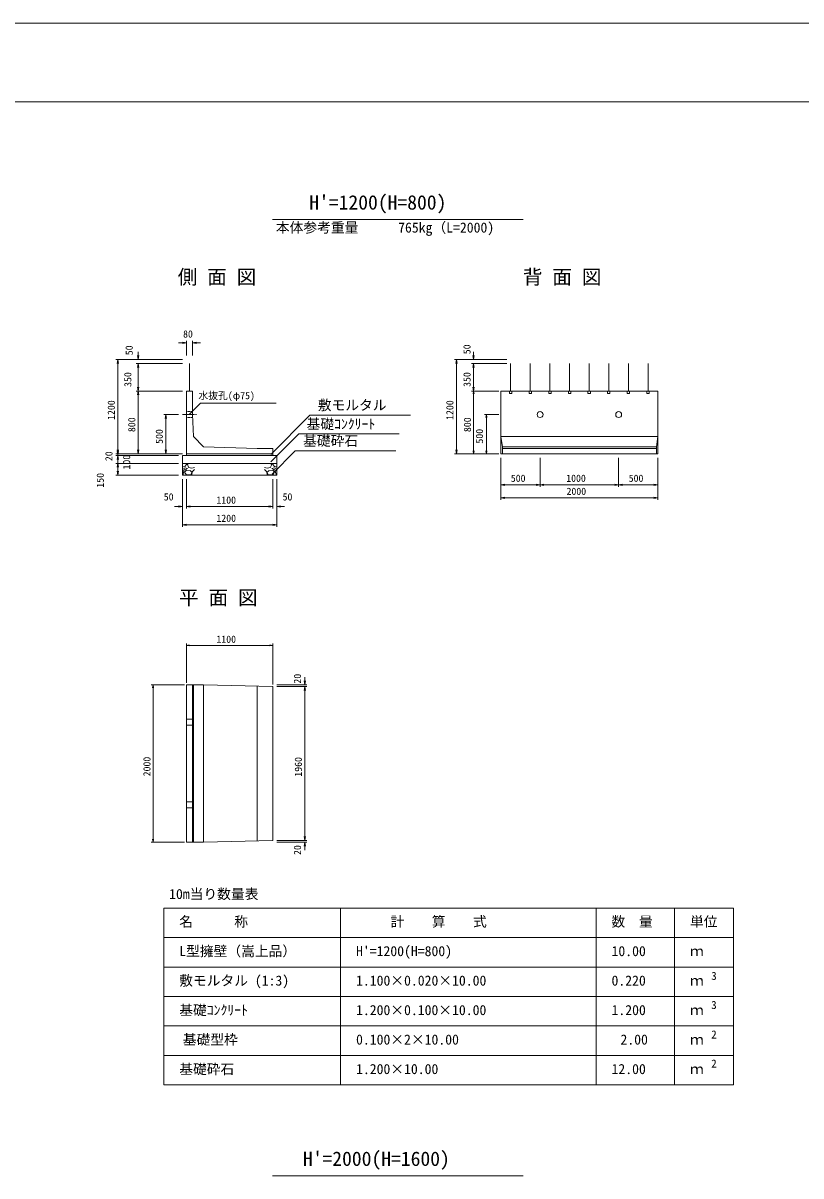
# Model space of a CAD drawing. Units: millimetres on the paper. Extents: x 0 to 841, y 0 to 594.
# Drawn here: x 218.1 to 416.1, y 300.7 to 594 of the extents above; entities that cross this region are included whole.
import ezdxf
from ezdxf.enums import TextEntityAlignment as Align

# ---------------------------------------------------------------- set-up
doc = ezdxf.new("R2010")
doc.units = ezdxf.units.MM
for name, pattern in [('USER1', [1.125, 0.75, -0.125, 0.125, -0.125]), ('USER2', [0.375, 0.25, -0.125]), ('USER3', [24, 12, -12])]:
    doc.linetypes.add(name, pattern=pattern)
for name, color, linetype, lineweight in [('001', 4, 'USER3', 18), ('0_2', 7, 'Continuous', 9), ('D-MTR-FRAM（材料表図枠）', 2, 'Continuous', 18), ('D-STR-DIM（寸法）', 7, 'Continuous', 18), ('D-STR-HTXT（旗揚げ）', 7, 'Continuous', 18), ('D-STR-STR1（構造物）', 4, 'Continuous', 18), ('D-STR-STRn（構造物）', 7, 'Continuous', 18), ('D-STR（構造物外形線）', 1, 'Continuous', 18), ('D-TTL(外枠）', 2, 'Continuous', 18), ('DEFPOINTS_3', 8, 'Continuous', 18)]:
    doc.layers.add(name, color=color, linetype=linetype, lineweight=lineweight)
for name, color, linetype in [('D-MTR-TXT(文字列）', 7, 'Continuous'), ('D-MTR（材料表タイトル）', 7, 'Continuous'), ('D-STR-TXT（文字）', 7, 'Continuous'), ('D-TTL-TXT（文字）', 7, 'Continuous')]:
    doc.layers.add(name, color=color, linetype=linetype)
doc.styles.add('ＭＳ ゴシック', font='')
doc.styles.get('ＭＳ ゴシック').set_extended_font_data('MS Gothic')

msp = doc.modelspace()

# ---------------------------------------------------------------- linework, layer by layer
at = {"layer": '001'}
for p, q in [((342.236, 500.4), (342.236, 507.4)), ((347.236, 500.4), (347.236, 507.4)), ((352.236, 500.4), (352.236, 507.4)), ((357.236, 500.4), (357.236, 507.4)), ((362.236, 500.4), (362.236, 507.4)), ((367.236, 500.4), (367.236, 507.4)), ((372.236, 500.4), (372.236, 507.4)), ((377.236, 500.4), (377.236, 507.4))]:
    msp.add_line(p, q, dxfattribs=at)
at = {"layer": '0_2'}
for p, q in [((258.703, 512.815), (259.703, 512.648)), ((259.703, 512.648), (258.703, 512.482)), ((259.703, 512.648), (258.703, 512.648)), ((261.303, 512.648), (262.303, 512.815)), ((262.303, 512.482), (261.303, 512.648)), ((261.303, 512.648), (262.303, 512.648)), ((242.087, 507.4), (242.253, 508.4)), ((242.253, 508.4), (242.42, 507.4)), ((242.253, 508.4), (242.253, 507.4)), ((247.468, 508.4), (247.301, 509.4)), ((247.301, 506.4), (247.468, 507.4)), ((247.635, 509.4), (247.468, 508.4)), ((247.468, 508.4), (247.468, 509.4)), ((247.468, 507.4), (247.635, 506.4)), ((247.468, 507.4), (247.468, 506.4)), ((328.267, 507.4), (328.434, 508.4)), ((328.434, 508.4), (328.601, 507.4)), ((328.434, 508.4), (328.434, 507.4)), ((332.799, 508.4), (332.633, 509.4)), ((332.633, 506.4), (332.799, 507.4)), ((332.966, 509.4), (332.799, 508.4)), ((332.799, 508.4), (332.799, 509.4)), ((332.799, 507.4), (332.799, 506.4)), ((332.799, 507.4), (332.966, 506.4)), ((247.468, 500.4), (247.301, 501.4)), ((247.301, 499.4), (247.468, 500.4)), ((247.635, 501.4), (247.468, 500.4)), ((247.468, 500.4), (247.468, 501.4)), ((247.468, 500.4), (247.635, 499.4)), ((247.468, 500.4), (247.468, 499.4)), ((332.799, 500.4), (332.633, 501.4)), ((332.674, 499.65), (332.799, 500.4)), ((332.966, 501.4), (332.799, 500.4)), ((332.799, 500.4), (332.799, 501.4)), ((332.799, 500.4), (332.924, 499.65)), ((254.311, 493.4), (254.478, 494.4)), ((254.478, 494.4), (254.644, 493.4)), ((254.478, 494.4), (254.478, 493.4)), ((335.965, 493.65), (336.09, 494.4)), ((336.09, 494.4), (336.215, 493.65)), ((242.253, 484.4), (242.087, 485.4)), ((242.253, 484), (242.087, 485)), ((242.087, 483), (242.253, 484)), ((242.253, 484), (242.253, 485.4)), ((242.42, 485.4), (242.253, 484.4)), ((242.42, 485), (242.253, 484)), ((242.253, 484), (242.42, 483)), ((242.253, 484), (242.253, 483)), ((247.468, 484.4), (247.301, 485.4)), ((247.635, 485.4), (247.468, 484.4)), ((247.468, 484.4), (247.468, 485.4)), ((254.478, 484.4), (254.311, 485.4)), ((254.644, 485.4), (254.478, 484.4)), ((254.478, 484.4), (254.478, 485.4)), ((328.434, 484.4), (328.267, 485.4)), ((328.601, 485.4), (328.434, 484.4)), ((328.434, 484.4), (328.434, 485.4)), ((332.799, 484.4), (332.674, 485.15)), ((332.924, 485.15), (332.799, 484.4)), ((336.09, 484.4), (335.965, 485.15)), ((336.215, 485.15), (336.09, 484.4)), ((242.087, 481), (242.253, 482)), ((242.253, 482), (242.42, 481)), ((242.253, 482), (242.253, 481)), ((242.253, 479), (242.087, 480)), ((242.42, 480), (242.253, 479)), ((242.253, 479), (242.253, 480)), ((339.736, 476.545), (340.736, 476.712)), ((340.736, 476.378), (339.736, 476.545)), ((339.736, 476.545), (340.736, 476.545)), ((348.736, 476.712), (349.736, 476.545)), ((349.736, 476.545), (348.736, 476.378)), ((349.736, 476.545), (348.736, 476.545)), ((349.736, 476.545), (350.736, 476.712)), ((350.736, 476.378), (349.736, 476.545)), ((349.736, 476.545), (350.736, 476.545)), ((368.736, 476.712), (369.736, 476.545)), ((369.736, 476.545), (368.736, 476.378)), ((369.736, 476.545), (368.736, 476.545)), ((369.736, 476.545), (370.736, 476.712)), ((370.736, 476.378), (369.736, 476.545)), ((369.736, 476.545), (370.736, 476.545)), ((378.736, 476.712), (379.736, 476.545)), ((379.736, 476.545), (378.736, 476.378)), ((379.736, 476.545), (378.736, 476.545)), ((339.736, 473.225), (340.736, 473.391)), ((340.736, 473.058), (339.736, 473.225)), ((339.736, 473.225), (340.736, 473.225)), ((378.736, 473.391), (379.736, 473.225)), ((379.736, 473.225), (378.736, 473.058)), ((379.736, 473.225), (378.736, 473.225)), ((257.703, 471.164), (258.703, 470.997)), ((258.703, 470.997), (257.703, 470.831)), ((258.703, 470.997), (257.703, 470.997)), ((259.703, 470.997), (260.703, 471.164)), ((260.703, 470.831), (259.703, 470.997)), ((259.703, 470.997), (260.703, 470.997)), ((280.703, 471.164), (281.703, 470.997)), ((281.703, 470.997), (280.703, 470.997)), ((281.703, 470.997), (280.703, 470.831)), ((282.703, 470.997), (283.703, 471.164)), ((283.703, 470.831), (282.703, 470.997)), ((282.703, 470.997), (283.703, 470.997)), ((258.703, 466.371), (259.703, 466.537)), ((259.703, 466.204), (258.703, 466.371)), ((258.703, 466.371), (259.703, 466.371)), ((281.703, 466.537), (282.703, 466.371)), ((282.703, 466.371), (281.703, 466.204)), ((282.703, 466.371), (281.703, 466.371)), ((259.703, 435.698), (260.453, 435.823)), ((260.453, 435.573), (259.703, 435.698)), ((280.953, 435.823), (281.703, 435.698)), ((281.703, 435.698), (280.953, 435.573)), ((251.105, 424.897), (251.23, 425.647)), ((251.23, 425.647), (251.355, 424.897)), ((289.864, 425.647), (289.698, 426.647)), ((289.698, 424.247), (289.864, 425.247)), ((290.031, 426.647), (289.864, 425.647)), ((289.864, 425.647), (289.864, 426.647)), ((289.864, 425.247), (290.031, 424.247)), ((289.864, 425.247), (289.864, 424.247)), ((251.23, 385.647), (251.105, 386.397)), ((251.355, 386.397), (251.23, 385.647)), ((289.864, 386.047), (289.698, 387.047)), ((289.698, 384.647), (289.864, 385.647)), ((290.031, 387.047), (289.864, 386.047)), ((289.864, 386.047), (289.864, 387.047)), ((289.864, 385.647), (290.031, 384.647)), ((289.864, 385.647), (289.864, 384.647))]:
    msp.add_line(p, q, dxfattribs=at)
at = {"layer": '0_2', "lineweight": 18}
for p, q in [((332.799, 500.4), (332.799, 500.3)), ((336.09, 494.4), (336.09, 494.3)), ((332.799, 484.4), (332.799, 484.5)), ((336.09, 484.4), (336.09, 484.5)), ((259.703, 435.698), (259.803, 435.698)), ((281.703, 435.698), (281.603, 435.698)), ((251.23, 425.647), (251.23, 425.547)), ((251.23, 385.647), (251.23, 385.747))]:
    msp.add_line(p, q, dxfattribs=at)
at = {"layer": 'D-MTR-FRAM（材料表図枠）'}
for p, q in [((253.977, 368.883), (398.977, 368.883)), ((253.977, 323.883), (253.977, 368.883)), ((298.977, 323.883), (298.977, 368.883)), ((363.977, 323.883), (363.977, 368.883)), ((383.977, 323.883), (383.977, 368.883)), ((398.977, 323.883), (398.977, 368.883)), ((253.977, 361.383), (398.977, 361.383)), ((253.977, 353.883), (398.977, 353.883)), ((253.977, 346.383), (398.977, 346.383)), ((253.977, 338.883), (398.977, 338.883)), ((253.977, 331.383), (398.977, 331.383)), ((253.977, 323.883), (398.977, 323.883))]:
    msp.add_line(p, q, dxfattribs=at)
at = {"layer": 'D-STR-DIM（寸法）'}
for p, q in [((247.468, 509.4), (247.468, 510.4)), ((258.703, 512.648), (257.703, 512.648)), ((259.703, 509.4), (259.703, 513.148)), ((261.303, 509.4), (261.303, 513.148)), ((262.303, 512.648), (263.303, 512.648)), ((332.799, 509.4), (332.799, 510.4)), ((258.703, 508.4), (241.753, 508.4)), ((242.253, 485.4), (242.253, 507.4)), ((258.703, 508.4), (246.968, 508.4)), ((258.703, 507.4), (246.968, 507.4)), ((341.236, 508.4), (327.934, 508.4)), ((328.434, 507.4), (328.434, 485.4)), ((341.236, 508.4), (332.299, 508.4)), ((341.236, 507.4), (332.299, 507.4)), ((341.236, 507.4), (332.299, 507.4)), ((247.468, 501.4), (247.468, 506.4)), ((332.799, 506.4), (332.799, 505.4)), ((332.799, 501.4), (332.799, 506.4)), ((258.703, 500.4), (246.968, 500.4)), ((258.703, 500.4), (246.968, 500.4)), ((247.468, 499.4), (247.468, 485.4)), ((338.736, 500.4), (332.299, 500.4)), ((339.236, 500.4), (332.299, 500.4)), ((332.799, 500.3), (332.799, 484.5)), ((257.703, 494.4), (253.978, 494.4)), ((254.478, 485.4), (254.478, 493.4)), ((339.236, 494.4), (335.59, 494.4)), ((336.09, 484.5), (336.09, 494.3)), ((258.703, 484.4), (241.753, 484.4)), ((258.703, 484.4), (241.753, 484.4)), ((257.703, 484), (241.753, 484)), ((242.253, 485), (242.253, 486.4)), ((258.703, 484.4), (253.978, 484.4)), ((338.736, 484.4), (327.934, 484.4)), ((339.236, 484.4), (332.299, 484.4)), ((257.703, 482), (241.753, 482)), ((242.253, 483), (242.253, 482)), ((242.253, 481), (242.253, 480)), ((339.736, 483.4), (339.736, 472.725)), ((349.736, 483.4), (349.736, 476.045)), ((369.736, 483.4), (369.736, 476.045)), ((379.736, 483.4), (379.736, 472.725)), ((257.703, 479), (241.753, 479)), ((258.703, 478), (258.703, 465.871)), ((259.703, 478), (259.703, 470.497)), ((281.703, 478), (281.703, 470.497)), ((282.703, 478), (282.703, 465.871)), ((340.736, 476.545), (348.736, 476.545)), ((350.736, 476.545), (368.736, 476.545)), ((370.736, 476.545), (378.736, 476.545)), ((340.736, 473.225), (378.736, 473.225)), ((257.703, 470.997), (256.703, 470.997)), ((260.703, 470.997), (280.703, 470.997)), ((283.703, 470.997), (284.703, 470.997)), ((281.703, 466.371), (259.703, 466.371)), ((259.203, 425.647), (250.73, 425.647)), ((251.23, 385.747), (251.23, 425.547)), ((282.703, 425.647), (290.364, 425.647)), ((282.708, 425.247), (290.364, 425.247)), ((289.864, 426.647), (289.864, 427.647)), ((289.864, 424.247), (289.864, 387.047)), ((259.203, 385.647), (250.73, 385.647)), ((282.703, 386.047), (290.364, 386.047)), ((282.708, 385.647), (290.364, 385.647)), ((289.864, 384.647), (289.864, 383.647))]:
    msp.add_line(p, q, dxfattribs=at)
at = {"layer": 'D-STR-HTXT（旗揚げ）'}
for p, q in [((281.662, 544), (345.446, 544)), ((260.405, 494.404), (263.308, 497.335)), ((282.606, 497.335), (263.308, 497.335)), ((281.249, 484.253), (291.166, 494.266)), ((316.764, 494.266), (291.166, 494.266)), ((281.249, 482.348), (288.308, 489.476)), ((313.907, 489.476), (288.308, 489.476)), ((281.541, 479.265), (287.421, 485.202)), ((313.019, 485.202), (287.421, 485.202)), ((259.703, 426.147), (259.703, 436.198)), ((281.603, 435.698), (259.803, 435.698)), ((281.703, 425.747), (281.703, 436.198)), ((281.662, 300.739), (345.446, 300.739))]:
    msp.add_line(p, q, dxfattribs=at)
at = {"layer": 'D-STR-STR1（構造物）'}
msp.add_line((260.503, 500.4), (260.503, 507.4), dxfattribs=at)
at = {"layer": 'D-STR-STRn（構造物）', "linetype": 'USER1'}
msp.add_line((258.703, 494.4), (262.25, 494.4), dxfattribs=at)
at = {"layer": 'D-STR-STRn（構造物）', "linetype": 'USER2'}
for p, q in [((259.703, 495.15), (261.303, 495.15)), ((259.703, 493.65), (261.33, 493.65))]:
    msp.add_line(p, q, dxfattribs=at)
at = {"layer": 'D-STR-STRn（構造物）'}
for p, q in [((258.703, 484), (282.703, 484)), ((258.703, 479), (258.703, 484)), ((259.703, 484.4), (259.703, 484)), ((281.703, 484.4), (281.703, 484)), ((282.703, 479), (282.703, 484)), ((258.703, 482), (282.703, 482)), ((259.27, 481.197), (258.703, 481.147)), ((259.729, 481.686), (259.279, 481.186)), ((259.674, 481.943), (259.447, 482)), ((259.727, 481.691), (259.677, 481.941)), ((259.975, 481.691), (260.275, 480.991)), ((260.029, 481.692), (260.161, 482)), ((260.272, 480.986), (261.122, 480.736)), ((281.135, 480.986), (280.285, 480.736)), ((281.432, 481.691), (281.132, 480.991)), ((281.377, 481.692), (281.245, 482)), ((281.677, 481.686), (282.127, 481.186)), ((281.68, 481.691), (281.73, 481.941)), ((281.732, 481.943), (281.96, 482)), ((282.136, 481.197), (282.703, 481.147)), ((259.08, 479.892), (258.703, 480.508)), ((258.703, 479), (282.703, 479)), ((258.791, 479), (259.077, 479.893)), ((259.374, 480.886), (259.024, 480.736)), ((259.026, 480.741), (259.226, 480.241)), ((259.221, 480.242), (259.971, 480.692)), ((259.225, 479.791), (259.625, 479.191)), ((259.726, 480.292), (259.226, 479.792)), ((259.977, 480.691), (259.377, 480.891)), ((259.628, 479.189), (260.878, 479.039)), ((260.733, 480.145), (259.733, 480.295)), ((261.133, 479.784), (260.733, 480.134)), ((260.871, 479.039), (261.121, 479.489)), ((261.126, 479.491), (261.126, 479.791)), ((261.131, 480.736), (261.8, 480.933)), ((261.177, 479.84), (261.137, 479)), ((261.8, 480.407), (261.18, 479.841)), ((280.276, 480.736), (279.606, 480.933)), ((279.606, 480.407), (280.226, 479.841)), ((280.23, 479.84), (280.27, 479)), ((280.274, 479.784), (280.674, 480.134)), ((280.28, 479.491), (280.28, 479.791)), ((280.536, 479.039), (280.286, 479.489)), ((281.779, 479.189), (280.529, 479.039)), ((280.673, 480.145), (281.673, 480.295)), ((281.429, 480.691), (282.029, 480.891)), ((282.185, 480.242), (281.435, 480.692)), ((281.68, 480.292), (282.18, 479.792)), ((282.182, 479.791), (281.782, 479.191)), ((282.032, 480.886), (282.382, 480.736)), ((282.381, 480.741), (282.181, 480.241)), ((282.327, 479.892), (282.703, 480.508)), ((282.616, 479), (282.33, 479.893))]:
    msp.add_line(p, q, dxfattribs=at)
at = {"layer": 'D-STR（構造物外形線）'}
for p, q in [((259.703, 484.4), (259.703, 500.4)), ((259.703, 500.4), (261.303, 500.4)), ((261.303, 494.4), (261.303, 500.4)), ((339.736, 500.4), (379.736, 500.4)), ((339.736, 484.4), (339.736, 500.4)), ((341.936, 499.8), (341.936, 500.4)), ((341.936, 499.8), (342.536, 499.8)), ((342.536, 499.8), (342.536, 500.4)), ((346.936, 499.8), (346.936, 500.4)), ((346.936, 499.8), (347.536, 499.8)), ((347.536, 499.8), (347.536, 500.4)), ((351.936, 499.8), (351.936, 500.4)), ((351.936, 499.8), (352.536, 499.8)), ((352.536, 499.8), (352.536, 500.4)), ((356.936, 499.8), (356.936, 500.4)), ((356.936, 499.8), (357.536, 499.8)), ((357.536, 499.8), (357.536, 500.4)), ((361.936, 499.8), (361.936, 500.4)), ((361.936, 499.8), (362.536, 499.8)), ((362.536, 499.8), (362.536, 500.4)), ((366.936, 499.8), (366.936, 500.4)), ((366.936, 499.8), (367.536, 499.8)), ((367.536, 499.8), (367.536, 500.4)), ((371.936, 499.8), (371.936, 500.4)), ((371.936, 499.8), (372.536, 499.8)), ((372.536, 499.8), (372.536, 500.4)), ((376.936, 499.8), (376.936, 500.4)), ((376.936, 499.8), (377.536, 499.8)), ((377.536, 499.8), (377.536, 500.4)), ((379.736, 484.4), (379.736, 500.4)), ((261.303, 494.4), (261.503, 488.8)), ((261.503, 488.8), (264.103, 486.2)), ((339.736, 488.8), (379.736, 488.8)), ((339.736, 488.8), (340.136, 486.2)), ((379.336, 486.2), (379.736, 488.8)), ((259.703, 484.4), (281.703, 484.4)), ((264.103, 486.2), (277.703, 485.8)), ((277.703, 485.8), (281.703, 485.8)), ((281.703, 484.4), (281.703, 485.8)), ((339.736, 484.4), (379.736, 484.4)), ((340.136, 486.2), (379.336, 486.2)), ((340.136, 484.4), (340.136, 486.2)), ((340.136, 485.8), (379.336, 485.8)), ((379.336, 484.4), (379.336, 486.2)), ((259.703, 385.647), (259.703, 425.647)), ((264.103, 425.647), (259.703, 425.647)), ((261.303, 385.677), (261.303, 425.647)), ((261.503, 385.68), (261.503, 425.647)), ((264.103, 425.647), (281.703, 425.247)), ((264.103, 385.727), (264.103, 425.647)), ((277.703, 385.975), (277.703, 425.32)), ((281.703, 386.047), (281.703, 425.247)), ((261.303, 416.897), (259.703, 416.897)), ((261.303, 415.397), (259.703, 415.397)), ((261.303, 395.897), (259.703, 395.897)), ((261.303, 394.397), (259.703, 394.397)), ((264.103, 385.647), (259.703, 385.647)), ((264.103, 385.647), (281.703, 386.047))]:
    msp.add_line(p, q, dxfattribs=at)
at = {"layer": 'D-STR（構造物外形線）', "color": 7}
for centre in [(349.736, 494.4), (369.736, 494.4)]:
    msp.add_circle(centre, 0.75, dxfattribs=at)
at = {"layer": 'D-TTL(外枠）'}
msp.add_line((23, 574), (818, 574), dxfattribs=at)
at = {"layer": 'DEFPOINTS_3'}
msp.add_line((0, 594), (841, 594), dxfattribs=at)

# ---------------------------------------------------------------- texts
at = {"layer": 'D-MTR-TXT(文字列）', "style": 'ＭＳ ゴシック'}
for s, height, p in [('本体参考重量', 2.566, (282.493, 539.933)), ('765kg（L=2000)', 2.566, (313.613, 539.933)), ('名\u3000\u3000\u3000称', 2.566, (257.899, 363.383)), ('計\u3000\u3000算\u3000\u3000式', 2.566, (311.677, 363.383)), ('数\u3000量', 2.566, (367.899, 363.383)), ('単位', 2.566, (387.899, 363.383)), ('L型擁壁（嵩上品）', 2.566, (257.899, 355.883)), ("H'=1200(H=800)", 2.566, (302.899, 355.883)), ('10.00', 2.566, (367.926, 355.883)), ('ｍ', 2.566, (387.899, 355.883)), ('敷モルタル (1:3)', 2.566, (257.899, 348.383)), ('3', 2.053, (393.301, 349.983)), ('1.100×0.020×10.00', 2.566, (302.899, 348.383)), ('0.220', 2.566, (367.926, 348.383)), ('ｍ', 2.566, (387.899, 348.383)), ('基礎ｺﾝｸﾘｰﾄ', 2.566, (257.899, 340.883)), ('1.200×0.100×10.00', 2.566, (302.899, 340.883)), ('1.200', 2.566, (367.926, 340.883)), ('ｍ', 2.566, (387.899, 340.883)), ('3', 2.053, (393.301, 342.583)), ('2', 2.053, (393.301, 335.083)), ('基礎型枠', 2.566, (258.799, 333.383)), ('0.100×2×10.00', 2.566, (302.899, 333.383)), ('2.00', 2.566, (370.2, 333.383)), ('ｍ', 2.566, (387.899, 333.383)), ('基礎砕石', 2.566, (257.899, 325.883)), ('1.200×10.00', 2.566, (302.899, 325.883)), ('12.00', 2.566, (367.926, 325.883)), ('ｍ', 2.566, (387.899, 325.883)), ('2', 2.053, (393.301, 327.683))]:
    msp.add_text(s, height=height, dxfattribs=at).set_placement(p, align=Align.BOTTOM_LEFT)
at = {"layer": 'D-MTR（材料表タイトル）', "style": 'ＭＳ ゴシック'}
msp.add_text('10m当り数量表', height=2.566, dxfattribs=at).set_placement((255.319, 370.408), align=Align.BOTTOM_LEFT)
at = {"layer": 'D-STR-DIM（寸法）', "style": 'ＭＳ ゴシック'}
for s, p in [('80', (258.872, 513.448)), ('500', (342.294, 476.745)), ('1000', (356.393, 476.745)), ('500', (372.294, 476.745)), ('2000', (356.475, 473.425)), ('50', (253.96, 472.01)), ('1100', (267.359, 471.197)), ('50', (284.201, 472.01)), ('1200', (267.359, 466.571))]:
    msp.add_text(s, height=1.833, dxfattribs=at).set_placement(p, align=Align.BOTTOM_LEFT)
for s, p in [('50', (246.61, 509.505)), ('50', (332.586, 509.765)), ('350', (246.265, 501.457)), ('350', (332.599, 501.457)), ('1200', (242.053, 493.056)), ('1200', (328.234, 493.056)), ('800', (247.268, 489.957)), ('800', (332.699, 489.957)), ('500', (254.278, 486.957)), ('500', (335.768, 487.031)), ('20', (241.453, 482.563)), ('100', (245.955, 480.439)), ('150', (239.253, 475.818)), ('20', (289.45, 425.975)), ('2000', (251.13, 402.386)), ('1960', (289.664, 402.304)), ('20', (289.45, 382.392))]:
    msp.add_text(s, height=1.833, rotation=90, dxfattribs=at).set_placement(p, align=Align.BOTTOM_LEFT)
at = {"layer": 'D-STR-HTXT（旗揚げ）', "style": 'ＭＳ ゴシック'}
msp.add_text('1100', height=1.833, dxfattribs=at).set_placement((267.359, 435.798), align=Align.BOTTOM_LEFT)
at = {"layer": 'D-STR-TXT（文字）', "style": 'ＭＳ ゴシック'}
for s, height, p in [('側 面 図', 3.666, (257.515, 526.483)), ('背 面 図', 3.666, (345.367, 526.483)), ('水抜孔(φ75)', 1.833, (262.767, 497.769)), ('敷モルタル', 2.566, (293.166, 494.766)), ('基礎ｺﾝｸﾘｰﾄ', 2.566, (290.308, 489.976)), ('基礎砕石', 2.566, (289.421, 485.702)), ('平 面 図', 3.666, (257.855, 444.911))]:
    msp.add_text(s, height=height, dxfattribs=at).set_placement(p, align=Align.BOTTOM_LEFT)
at = {"layer": 'D-TTL-TXT（文字）', "style": 'ＭＳ ゴシック'}
for s, p in [("H'=1200(H=800)", (290.985, 545.449)), ("H'=2000(H=1600)", (289.361, 302.188))]:
    msp.add_text(s, height=3.666, dxfattribs=at).set_placement(p, align=Align.BOTTOM_LEFT)

doc.saveas('drawing.dxf')
